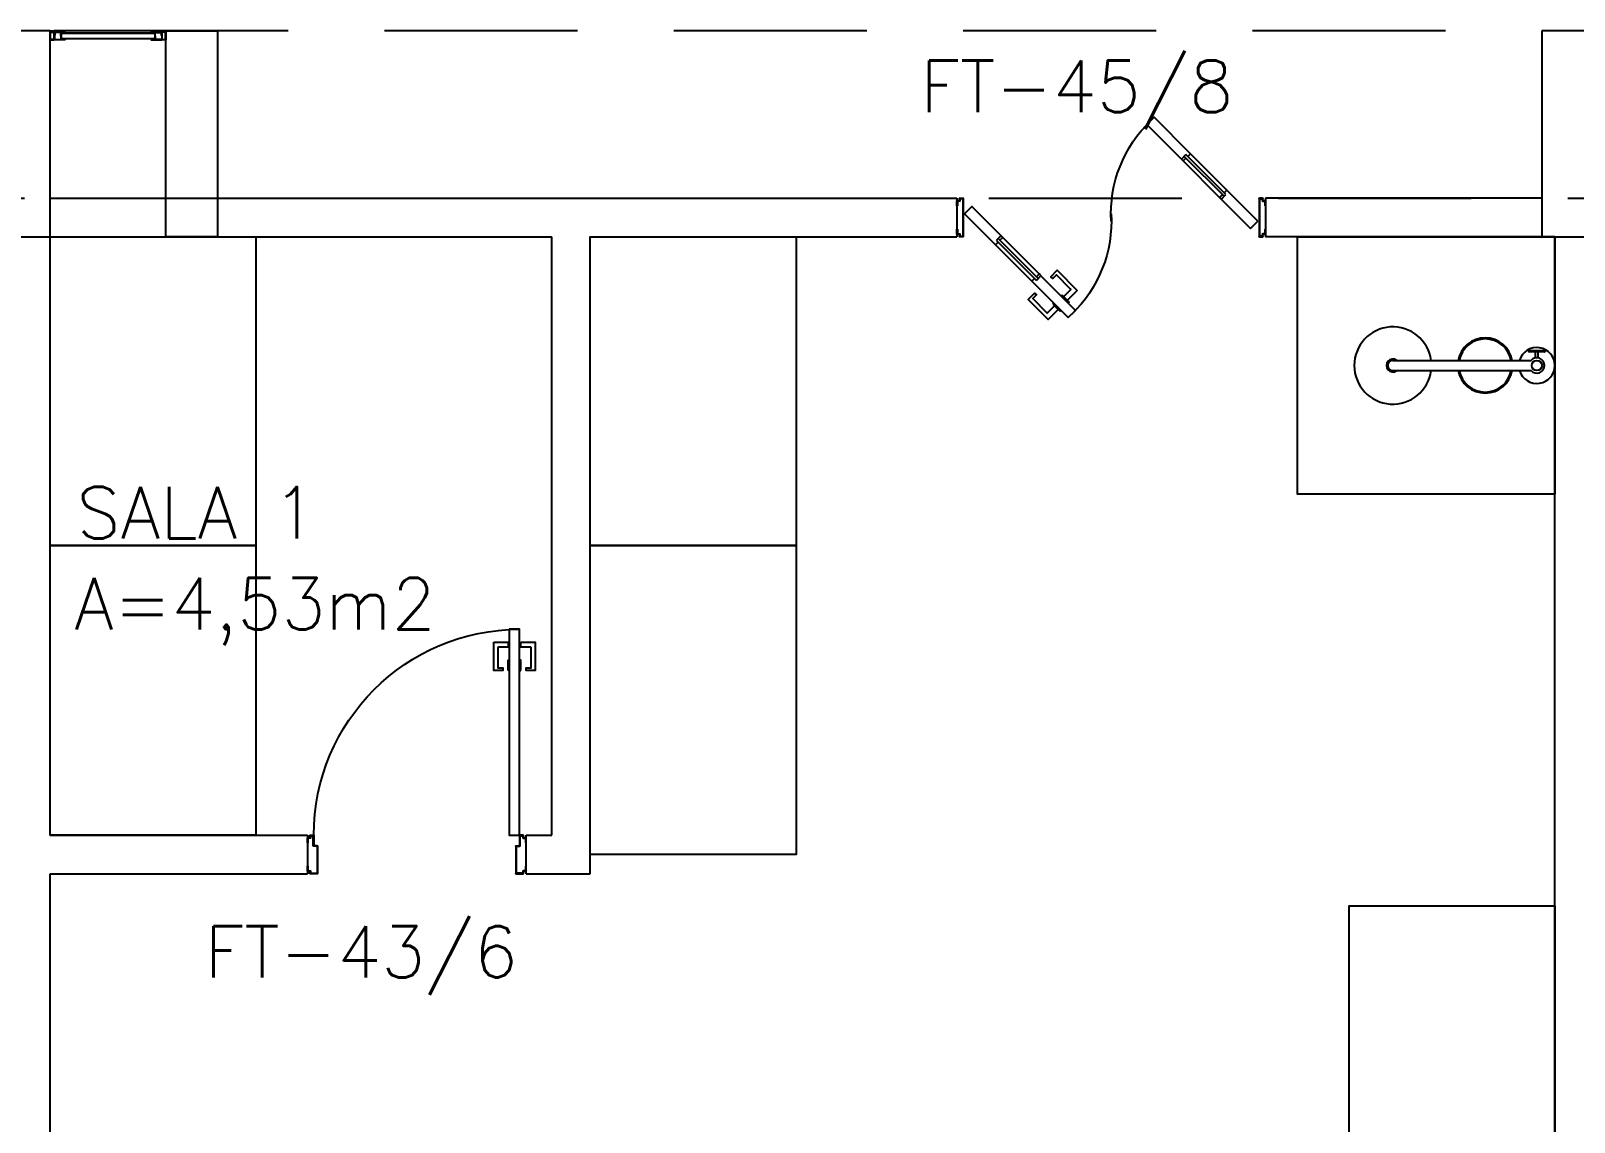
# Model space of a CAD drawing. Header units: millimetres. Extents: x 2128 to 2646, y 1972 to 2207.
# Drawn here: x 2340.74 to 2346.74, y 2104.8 to 2109.04 of the extents above; entities that cross this region are included whole.
import ezdxf

# ---------------------------------------------------------------- set-up
doc = ezdxf.new("R2010")
doc.units = ezdxf.units.MM
doc.linetypes.add('HIDDEN', pattern=[0.375, 0.25, -0.125])
for name, color, linetype in [('A-WC', 2, 'Continuous'), ('AR-ALV', 2, 'Continuous'), ('AR-BANCADAS', 1, 'Continuous'), ('AR-CHUVEIRO', 1, 'Continuous'), ('AR-ESQ', 1, 'Continuous'), ('AR-ESTC', 3, 'Continuous'), ('AR-LAY-OUT-EQUIPAMENTOS', 1, 'Continuous'), ('AR-PORTA', 1, 'Continuous'), ('AR-PROJ', 1, 'HIDDEN'), ('BC- VISTA', 1, 'Continuous'), ('DT-ESQ-BAGUETE-C', 1, 'Continuous'), ('DT-ESQ-PERFIL CADEIRA-C', 2, 'Continuous'), ('DT-ESQ-PERFIL CADEIRA-V', 2, 'Continuous'), ('DT-ESQ-VENEZIANA-C', 1, 'Continuous'), ('DT-ESQ-VENEZIANA-V', 1, 'Continuous'), ('ENDEREÇO', 2, 'Continuous'), ('maçaneta', 1, 'Continuous'), ('mov', 1, 'Continuous'), ('PM-PERFIL U-C', 2, 'Continuous'), ('PM-VIDRO', 2, 'Continuous'), ('pm1', 2, 'Continuous'), ('pm2', 2, 'Continuous'), ('TEXTO', 2, 'Continuous'), ('Área', 2, 'Continuous')]:
    doc.layers.add(name, color=color, linetype=linetype)
doc.styles.add('UNB-100', font='simplex.shx', dxfattribs={"height": 0.2})
doc.styles.add('UNB1-100', font='simplex.shx', dxfattribs={"height": 0.2})

# ---------------------------------------------------------------- blocks, each defined once
blk = doc.blocks.new('BOX')
at = {"color": 1}
for p, q in [((-0.057, -0.1399), (-0.057, -0.1999)), ((-0.053, -0.1399), (-0.053, -0.1999)), ((-0.03, -0.1649), (-0.053, -0.1649)), ((-0.03, -0.1749), (-0.053, -0.1749)), ((-0.02, -0.7299), (-0.02, -0.1922)), ((0.02, -0.7299), (0.02, -0.1922))]:
    blk.add_line(p, q, dxfattribs=at)
blk.add_circle((0, -0.1699), 0.02, dxfattribs=at)
for centre, radius, start, end in [((0, -0.1699), 0.0699, 286.63481, 253.36519), ((-0.055, -0.1399), 0.002, 0, 180), ((0, -0.1699), 0.03, 311.81031, 228.18969), ((-0.055, -0.1999), 0.002, 180, 0), ((0, -0.3708), 0.1072, 100.75318, 259.24682), ((0, -0.3708), 0.1032, 100.75318, 259.24682), ((0, -0.3708), 0.1032, 280.75318, 79.24682), ((0, -0.3708), 0.1072, 280.75318, 79.24682), ((0, -0.7299), 0.15, 97.66226, 82.33774), ((0, -0.7299), 0.025, 143.1301, 36.8699), ((0, -0.7299), 0.02, 180, 0)]:
    blk.add_arc(centre, radius, start, end, dxfattribs=at)
blk = doc.blocks.new('chuvemerg-p')
at = {"layer": 'A-WC', "xscale": 4.000000000000012, "yscale": 4.000000000000012, "zscale": 4.000000000000012, "rotation": 315.0000000000003}
blk.add_blockref('BOX', (0, 0), dxfattribs=at)
blk = doc.blocks.new('chuveiro-emerg')
at = {"layer": 'AR-LAY-OUT-EQUIPAMENTOS'}
blk.add_lwpolyline([(0, 0.5), (1, 0.5), (1, -0.5), (0, -0.5)], close=True, dxfattribs=at)
at = {"layer": 'AR-LAY-OUT-EQUIPAMENTOS', "xscale": 0.250000000000002, "yscale": 0.250000000000002, "zscale": 0.250000000000002, "rotation": 135}
blk.add_blockref('chuvemerg-p', (-0.1, 0), dxfattribs=at)
blk = doc.blocks.new('BCP09')
at = {"layer": 'BC- VISTA'}
blk.add_lwpolyline([(0.8, 0), (0.8, -1.125), (0, -1.125), (0, 0)], close=True, dxfattribs=at)
blk = doc.blocks.new('BCP11')
at = {"layer": 'BC- VISTA'}
blk.add_lwpolyline([(0.8, 0), (0.8, -1.2), (0, -1.2), (0, 0)], close=True, dxfattribs=at)
blk = doc.blocks.new('EF01-P')
at = {"layer": 'DT-ESQ-BAGUETE-C', "ltscale": 0.1}
for points in [[(0.0015, 0.035), (0.015, 0.035), (0.015, 0.0335), (0.0015, 0.0335), (0.0015, 0.005), (0.015, 0.005), (0.015, 0.0035), (0.0015, 0.0035, -0.414214), (0, 0.005), (0, 0.0335, -0.414214)], [(0.4485, 0.035), (0.435, 0.035), (0.435, 0.0335), (0.4485, 0.0335), (0.4485, 0.005), (0.435, 0.005), (0.435, 0.0035), (0.4485, 0.0035, 0.414214), (0.45, 0.005), (0.45, 0.0335, 0.414214)]]:
    blk.add_lwpolyline(points, format="xyb", close=True, dxfattribs=at)
at = {"layer": 'DT-ESQ-PERFIL CADEIRA-C', "ltscale": 0.1}
for points in [[(0.01, 0.0015), (0.01, 0.003), (0.0015, 0.003, 1), (0.0015, 0), (0.015, 0, 0.414214), (0.0165, 0.0015), (0.0165, 0.0335), (0.043, 0.0335)], [(0.043, 0.0065), (0.018, 0.0065), (0.018, 0.0165), (0.0165, 0.0165), (0.0165, 0.0065, 0.414214), (0.018, 0.005), (0.043, 0.005), (0.0565, 0.005, 1), (0.0565, 0.008), (0.043, 0.008), (0.043, 0.02), (0.043, 0.032), (0.0565, 0.032, 1), (0.0565, 0.035), (0.043, 0.035), (0.0165, 0.035, 0.414214), (0.015, 0.0335), (0.015, 0.0015), (0.0015, 0.0015)], [(0.0415, 0.02), (0.0415, 0.032, -0.414214), (0.043, 0.0335), (0.0565, 0.0335)], [(0.0415, 0.02), (0.0415, 0.008, 0.414214), (0.043, 0.0065), (0.0565, 0.0065)], [(0.407, 0.0065), (0.432, 0.0065), (0.432, 0.0165), (0.4335, 0.0165), (0.4335, 0.0065, -0.414214), (0.432, 0.005), (0.407, 0.005), (0.3935, 0.005, -1), (0.3935, 0.008), (0.407, 0.008), (0.407, 0.02), (0.407, 0.032), (0.3935, 0.032, -1), (0.3935, 0.035), (0.407, 0.035), (0.4335, 0.035, -0.414214), (0.435, 0.0335), (0.435, 0.0015), (0.4485, 0.0015)], [(0.4085, 0.02), (0.4085, 0.032, 0.414214), (0.407, 0.0335), (0.3935, 0.0335)], [(0.4085, 0.02), (0.4085, 0.008, -0.414214), (0.407, 0.0065), (0.3935, 0.0065)], [(0.44, 0.0015), (0.44, 0.003), (0.4485, 0.003, -1), (0.4485, 0), (0.435, 0, -0.414214), (0.4335, 0.0015), (0.4335, 0.0335), (0.407, 0.0335)]]:
    blk.add_lwpolyline(points, format="xyb", dxfattribs=at)
at = {"layer": 'DT-ESQ-PERFIL CADEIRA-V', "ltscale": 0.1}
blk.add_line((0.015, 0), (0.435, 0), dxfattribs=at)
at = {"layer": 'DT-ESQ-VENEZIANA-C', "ltscale": 0.1}
for p, q in [((0.043, 0.0105), (0.407, 0.0105)), ((0.043, 0.009), (0.407, 0.009))]:
    blk.add_line(p, q, dxfattribs=at)
at = {"layer": 'DT-ESQ-VENEZIANA-V', "ltscale": 0.1}
blk.add_line((0.043, 0.031), (0.407, 0.031), dxfattribs=at)
blk = doc.blocks.new('PM7B')
at = {"layer": 'maçaneta'}
for points in [[(0.7317, -0.2081), (0.7706, -0.247), (0.7848, -0.2329), (0.7576, -0.2056, -0.414214), (0.7576, -0.2035), (0.8131, -0.148), (0.8272, -0.1622), (0.8343, -0.1551), (0.8095, -0.1303)], [(0.806, -0.2824), (0.8449, -0.3213), (0.9227, -0.2435), (0.8979, -0.2187), (0.8908, -0.2258), (0.905, -0.2399), (0.8495, -0.2954, -0.414214), (0.8474, -0.2954), (0.8201, -0.2682)], [(0.8449, -0.3213), (0.806, -0.2824), (0.8201, -0.2682), (0.8474, -0.2954, 0.414214), (0.8495, -0.2954), (0.905, -0.2399), (0.8908, -0.2258), (0.8979, -0.2187), (0.9227, -0.2435)]]:
    blk.add_lwpolyline(points, format="xyb", close=True, dxfattribs=at)
for points in [[(0.7918, -0.2258), (0.7636, -0.2541), (0.7671, -0.2576), (0.7954, -0.2293)], [(0.7918, -0.2258), (0.7636, -0.2541), (0.7671, -0.2576), (0.7954, -0.2293)], [(0.8272, -0.2612), (0.7989, -0.2894), (0.7954, -0.2859), (0.8237, -0.2576)], [(0.8272, -0.2612), (0.7989, -0.2894), (0.7954, -0.2859), (0.8237, -0.2576)]]:
    blk.add_lwpolyline(points, close=True, dxfattribs=at)
at = {"layer": 'mov'}
for centre, start, end in [((0.0994, 0.0888), 356.80287, 46.39924), ((1.1006, 0.0612), 176.80287, 226.39924)]:
    blk.add_arc(centre, 0.5014, start, end, dxfattribs=at)
at = {"layer": 'PM-PERFIL U-C'}
for p, q in [((0, 0.12), (0, 0.1385)), ((0.002, 0.12), (0, 0.12)), ((0.0015, 0.14), (0.01, 0.14)), ((0.0105, 0.138), (0.002, 0.138)), ((0.002, 0.138), (0.002, 0.12)), ((0.01, 0.14), (0.01, 0.1485)), ((0.0115, 0.15), (0.0235, 0.15)), ((0.023, 0.148), (0.012, 0.148)), ((0.012, 0.148), (0.012, 0.1395)), ((0.023, 0.148), (0.023, 0.002)), ((0.025, 0.1485), (0.025, 0.0015)), ((1.175, 0.1485), (1.175, 0.0015)), ((1.1885, 0.15), (1.1765, 0.15)), ((1.177, 0.148), (1.188, 0.148)), ((1.177, 0.148), (1.177, 0.002)), ((1.188, 0.148), (1.188, 0.1395)), ((1.1895, 0.138), (1.198, 0.138)), ((1.19, 0.14), (1.19, 0.1485)), ((1.1985, 0.14), (1.19, 0.14)), ((1.198, 0.138), (1.198, 0.12)), ((1.198, 0.12), (1.2, 0.12)), ((1.2, 0.12), (1.2, 0.1385)), ((0, 0.0115), (0, 0.03)), ((0, 0.03), (0.002, 0.03)), ((0.01, 0.01), (0.0015, 0.01)), ((0.002, 0.03), (0.002, 0.012)), ((0.002, 0.012), (0.0105, 0.012)), ((0.01, 0.0015), (0.01, 0.01)), ((0.0235, 0), (0.0115, 0)), ((0.012, 0.0105), (0.012, 0.002)), ((0.012, 0.002), (0.023, 0.002)), ((1.1765, 0), (1.1885, 0)), ((1.188, 0.002), (1.177, 0.002)), ((1.188, 0.0105), (1.188, 0.002)), ((1.198, 0.012), (1.1895, 0.012)), ((1.19, 0.01), (1.1985, 0.01)), ((1.19, 0.0015), (1.19, 0.01)), ((1.198, 0.03), (1.198, 0.012)), ((1.2, 0.03), (1.198, 0.03)), ((1.2, 0.0115), (1.2, 0.03))]:
    blk.add_line(p, q, dxfattribs=at)
for centre, start, end in [((0.0015, 0.1385), 90, 180), ((0.0115, 0.1485), 90, 180), ((0.0105, 0.1395), 270, 0), ((0.0235, 0.1485), 0, 90), ((1.1765, 0.1485), 90, 180), ((1.1895, 0.1395), 180, 270), ((1.1885, 0.1485), 0, 90), ((1.1985, 0.1385), 0, 90), ((0.0015, 0.0115), 180, 270), ((0.0115, 0.0015), 180, 270), ((0.0105, 0.0105), 0, 90), ((0.0235, 0.0015), 269.93864, 0), ((1.1765, 0.0015), 180, 270.06136), ((1.1895, 0.0105), 90, 180), ((1.1885, 0.0015), 270, 0), ((1.1985, 0.0115), 270, 0)]:
    blk.add_arc(centre, 0.0015, start, end, dxfattribs=at)
at = {"layer": 'PM-VIDRO'}
for p, q in [((0.1607, 0.1707), (0.3021, 0.3122)), ((0.3092, 0.3051), (0.1677, 0.1637)), ((0.8908, -0.1551), (1.0323, -0.0137)), ((1.0393, -0.0207), (0.8979, -0.1622))]:
    blk.add_line(p, q, dxfattribs=at)
at = {"layer": 'pm1'}
for p, q in [((0.3021, 0.3122), (0.2915, 0.3228)), ((0.3021, 0.3122), (0.3092, 0.3192)), ((0.3268, 0.3016), (0.3092, 0.3192)), ((0.3162, 0.3122), (0.3092, 0.3051)), ((0.3198, 0.2945), (0.3092, 0.3051)), ((0.3268, 0.3016), (0.3198, 0.2945)), ((0.0296, 0.0609), (0.1501, 0.1813)), ((0.1501, 0.1813), (0.1607, 0.1707)), ((0.1783, 0.1531), (0.0579, 0.0326)), ((0.1536, 0.1637), (0.1607, 0.1707)), ((0.1713, 0.146), (0.1536, 0.1637)), ((0.1677, 0.1637), (0.1607, 0.1566)), ((0.1677, 0.1637), (0.1783, 0.1531)), ((0.1783, 0.1531), (0.1713, 0.146)), ((0.0579, 0.0326), (0.0296, 0.0609)), ((1.0217, -0.0031), (1.0287, 0.004)), ((1.0287, 0.004), (1.0464, -0.0137)), ((1.0323, -0.0137), (1.0393, -0.0066)), ((1.0464, -0.0137), (1.0393, -0.0207)), ((0.8732, -0.1516), (0.8802, -0.1445)), ((0.8732, -0.1516), (0.8908, -0.1692)), ((0.8802, -0.1445), (0.8908, -0.1551)), ((0.8838, -0.1622), (0.8908, -0.1551)), ((0.8979, -0.1622), (0.8908, -0.1692)), ((0.8979, -0.1622), (0.9085, -0.1728))]:
    blk.add_line(p, q, dxfattribs=at)
for points in [[(0.2915, 0.3228), (0.4329, 0.4642), (0.4612, 0.4359), (0.3198, 0.2945)], [(1.0323, -0.0137), (1.0217, -0.0031), (1.1421, 0.1174), (1.1704, 0.0891), (1.0499, -0.0313), (1.0393, -0.0207)], [(0.9085, -0.1728), (0.7671, -0.3142), (0.7388, -0.2859), (0.8732, -0.1516)]]:
    blk.add_lwpolyline(points, dxfattribs=at)
at = {"layer": 'pm2', "color": 1}
for p, q in [((0.1501, 0.1813), (0.2915, 0.3228)), ((0.3198, 0.2945), (0.1783, 0.1531)), ((0.8802, -0.1445), (1.0217, -0.0031)), ((1.0499, -0.0313), (0.9085, -0.1728))]:
    blk.add_line(p, q, dxfattribs=at)
blk = doc.blocks.new('PM3')
at = {"layer": 'maçaneta'}
for points in [[(0.02, 0.825), (-0.035, 0.825), (-0.035, 0.715), (0, 0.715), (0, 0.725), (-0.02, 0.725), (-0.02, 0.8035, -0.414214), (-0.0185, 0.805), (0.02, 0.805)], [(0.125, 0.825), (0.07, 0.825), (0.07, 0.805), (0.1085, 0.805, -0.414214), (0.11, 0.8035), (0.11, 0.725), (0.09, 0.725), (0.09, 0.715), (0.125, 0.715)]]:
    blk.add_lwpolyline(points, format="xyb", close=True, dxfattribs=at)
for points in [[(0.02, 0.715), (0.02, 0.755), (0.025, 0.755), (0.025, 0.715)], [(0.07, 0.715), (0.07, 0.755), (0.065, 0.755), (0.065, 0.715)]]:
    blk.add_lwpolyline(points, close=True, dxfattribs=at)
at = {"layer": 'mov'}
blk.add_arc((0.025, 0.075), 0.8, 0, 90, dxfattribs=at)
at = {"layer": 'PM-PERFIL U-C'}
for p, q in [((0, 0.045), (0, 0.0635)), ((0.0015, 0.065), (0.01, 0.065)), ((0.002, 0.063), (0.002, 0.045)), ((0.0105, 0.063), (0.002, 0.063)), ((0.01, 0.065), (0.01, 0.0735)), ((0.0115, 0.075), (0.0235, 0.075)), ((0.012, 0.073), (0.012, 0.0645)), ((0.023, 0.073), (0.012, 0.073)), ((0.023, 0.0335), (0.023, 0.073)), ((0.025, 0.0735), (0.025, 0.034)), ((0.825, 0.0735), (0.825, 0.034)), ((0.8385, 0.075), (0.8265, 0.075)), ((0.827, 0.073), (0.838, 0.073)), ((0.827, 0.0335), (0.827, 0.073)), ((0.838, 0.073), (0.838, 0.0645)), ((0.8395, 0.063), (0.848, 0.063)), ((0.84, 0.065), (0.84, 0.0735)), ((0.8485, 0.065), (0.84, 0.065)), ((0.848, 0.063), (0.848, 0.045)), ((0.85, 0.045), (0.85, 0.0635)), ((0.002, 0.045), (0, 0.045)), ((0.038, 0.032), (0.0245, 0.032)), ((0.0385, 0.034), (0.025, 0.034)), ((0.038, 0.032), (0.038, -0.073)), ((0.04, 0.0325), (0.04, -0.0735)), ((0.81, 0.0325), (0.81, -0.0735)), ((0.8115, 0.034), (0.825, 0.034)), ((0.812, 0.032), (0.8255, 0.032)), ((0.812, 0.032), (0.812, -0.073)), ((0.848, 0.045), (0.85, 0.045)), ((0, -0.045), (0.002, -0.045)), ((0, -0.0635), (0, -0.045)), ((0.002, -0.045), (0.002, -0.063)), ((0.85, -0.045), (0.848, -0.045)), ((0.848, -0.045), (0.848, -0.063)), ((0.85, -0.0635), (0.85, -0.045)), ((0.01, -0.065), (0.0015, -0.065)), ((0.002, -0.063), (0.0105, -0.063)), ((0.01, -0.0735), (0.01, -0.065)), ((0.0385, -0.075), (0.0115, -0.075)), ((0.012, -0.0645), (0.012, -0.073)), ((0.012, -0.073), (0.038, -0.073)), ((0.8115, -0.075), (0.8385, -0.075)), ((0.838, -0.073), (0.812, -0.073)), ((0.838, -0.0645), (0.838, -0.073)), ((0.848, -0.063), (0.8395, -0.063)), ((0.84, -0.0735), (0.84, -0.065)), ((0.84, -0.065), (0.8485, -0.065))]:
    blk.add_line(p, q, dxfattribs=at)
for centre, start, end in [((0.0015, 0.0635), 90, 180), ((0.0115, 0.0735), 90, 180), ((0.0105, 0.0645), 270, 0), ((0.0235, 0.0735), 360, 90), ((0.8265, 0.0735), 90, 180), ((0.8395, 0.0645), 180, 270), ((0.8385, 0.0735), 0, 90), ((0.8485, 0.0635), 0, 90), ((0.0245, 0.0335), 180, 270), ((0.0385, 0.0325), 0, 90), ((0.8115, 0.0325), 90, 180), ((0.8255, 0.0335), 270, 0), ((0.0015, -0.0635), 180, 270), ((0.0115, -0.0735), 180, 270), ((0.0105, -0.0645), 0, 90), ((0.0385, -0.0735), 269.93864, 0), ((0.8115, -0.0735), 180, 270.06136), ((0.8395, -0.0645), 90, 180), ((0.8385, -0.0735), 270, 0), ((0.8485, -0.0635), 270, 0)]:
    blk.add_arc(centre, 0.0015, start, end, dxfattribs=at)
at = {"layer": 'pm1'}
blk.add_lwpolyline([(0.065, 0.875), (0.065, 0.075), (0.025, 0.075), (0.025, 0.875)], close=True, dxfattribs=at)

msp = doc.modelspace()

# ---------------------------------------------------------------- linework, layer by layer
at = {"layer": 'AR-ALV'}
for p, q in [((2340.8115, 2108.3901), (2341.2615, 2108.3901)), ((2341.4615, 2108.3901), (2344.3365, 2108.3901)), ((2344.3365, 2108.3901), (2344.3365, 2108.2401)), ((2346.6115, 2108.3901), (2345.5365, 2108.3901)), ((2345.5365, 2108.3901), (2345.5365, 2108.2401)), ((2340.8115, 2108.2401), (2341.2615, 2108.2401)), ((2340.8115, 2105.9151), (2340.8115, 2108.2401)), ((2341.4615, 2108.2401), (2342.7615, 2108.2401)), ((2342.7615, 2105.9151), (2342.7615, 2108.2401)), ((2342.9115, 2105.7651), (2342.9115, 2108.2401)), ((2342.9115, 2108.2401), (2344.3365, 2108.2401)), ((2346.6615, 2108.2401), (2345.5365, 2108.2401)), ((2346.6615, 2099.9151), (2346.6615, 2108.2401)), ((2340.8115, 2105.9151), (2341.8115, 2105.9151)), ((2341.8115, 2105.9151), (2341.8115, 2105.7651)), ((2342.6615, 2105.7651), (2342.6615, 2105.9151)), ((2342.6615, 2105.9151), (2342.7615, 2105.9151)), ((2340.8115, 2105.7651), (2341.8115, 2105.7651)), ((2340.8115, 2099.9151), (2340.8115, 2105.7651)), ((2342.6615, 2105.7651), (2342.9115, 2105.7651))]:
    msp.add_line(p, q, dxfattribs=at)
at = {"layer": 'AR-ESTC'}
for p, q in [((2340.8115, 2109.0401), (2340.6115, 2109.0401)), ((2340.8115, 2108.2401), (2340.8115, 2109.0401)), ((2341.2615, 2109.0401), (2341.4615, 2109.0401)), ((2341.2615, 2108.2401), (2341.2615, 2109.0401)), ((2341.4615, 2109.0401), (2341.4615, 2108.2401)), ((2346.8115, 2109.0401), (2346.6115, 2109.0401)), ((2346.6115, 2109.0401), (2346.6115, 2108.2401)), ((2340.6115, 2108.2401), (2340.8115, 2108.2401)), ((2341.4615, 2108.2401), (2341.2615, 2108.2401)), ((2346.6115, 2108.2401), (2346.8115, 2108.2401))]:
    msp.add_line(p, q, dxfattribs=at)
at = {"layer": 'AR-PROJ', "ltscale": 3}
for p, q in [((2358.6115, 2109.0401), (2299.4615, 2109.0401)), ((2299.4615, 2108.3901), (2358.6115, 2108.3901))]:
    msp.add_line(p, q, dxfattribs=at)

# ---------------------------------------------------------------- block references
at = {"layer": 'AR-BANCADAS'}
for name, p in [('BCP11', (2340.8115, 2108.2401)), ('BCP11', (2342.9115, 2108.2401)), ('BCP09', (2340.8115, 2107.0401)), ('BCP11', (2342.9115, 2107.0401)), ('BCP09', (2345.8615, 2105.6401))]:
    msp.add_blockref(name, p, dxfattribs=at)
at = {"layer": 'AR-CHUVEIRO', "rotation": 180}
for p in [(2340.6615, 2107.7401), (2346.6615, 2107.7401)]:
    msp.add_blockref('chuveiro-emerg', p, dxfattribs=at)
at = {"layer": 'AR-ESQ', "rotation": 180}
msp.add_blockref('EF01-P', (2341.2615, 2109.0401), dxfattribs=at)
at = {"layer": 'AR-PORTA', "xscale": -1}
for name, p in [('PM7B', (2345.5365, 2108.2401)), ('PM3', (2342.6615, 2105.8401))]:
    msp.add_blockref(name, p, dxfattribs=at)

# ---------------------------------------------------------------- texts
at = {"layer": 'ENDEREÇO', "style": 'UNB1-100'}
for s, p in [('FT-45/8', (2344.1947, 2108.7247)), ('FT-43/6', (2341.4126, 2105.3619))]:
    msp.add_text(s, height=0.2, dxfattribs=at).set_placement(p)
at = {"layer": 'TEXTO', "style": 'UNB-100'}
msp.add_text('SALA 1', height=0.2, dxfattribs=at).set_placement((2340.9139, 2107.0684))
at = {"layer": 'Área', "style": 'UNB-100'}
msp.add_text('A=4,53m2', height=0.2, dxfattribs=at).set_placement((2340.9048, 2106.7145))

doc.saveas('drawing.dxf')
